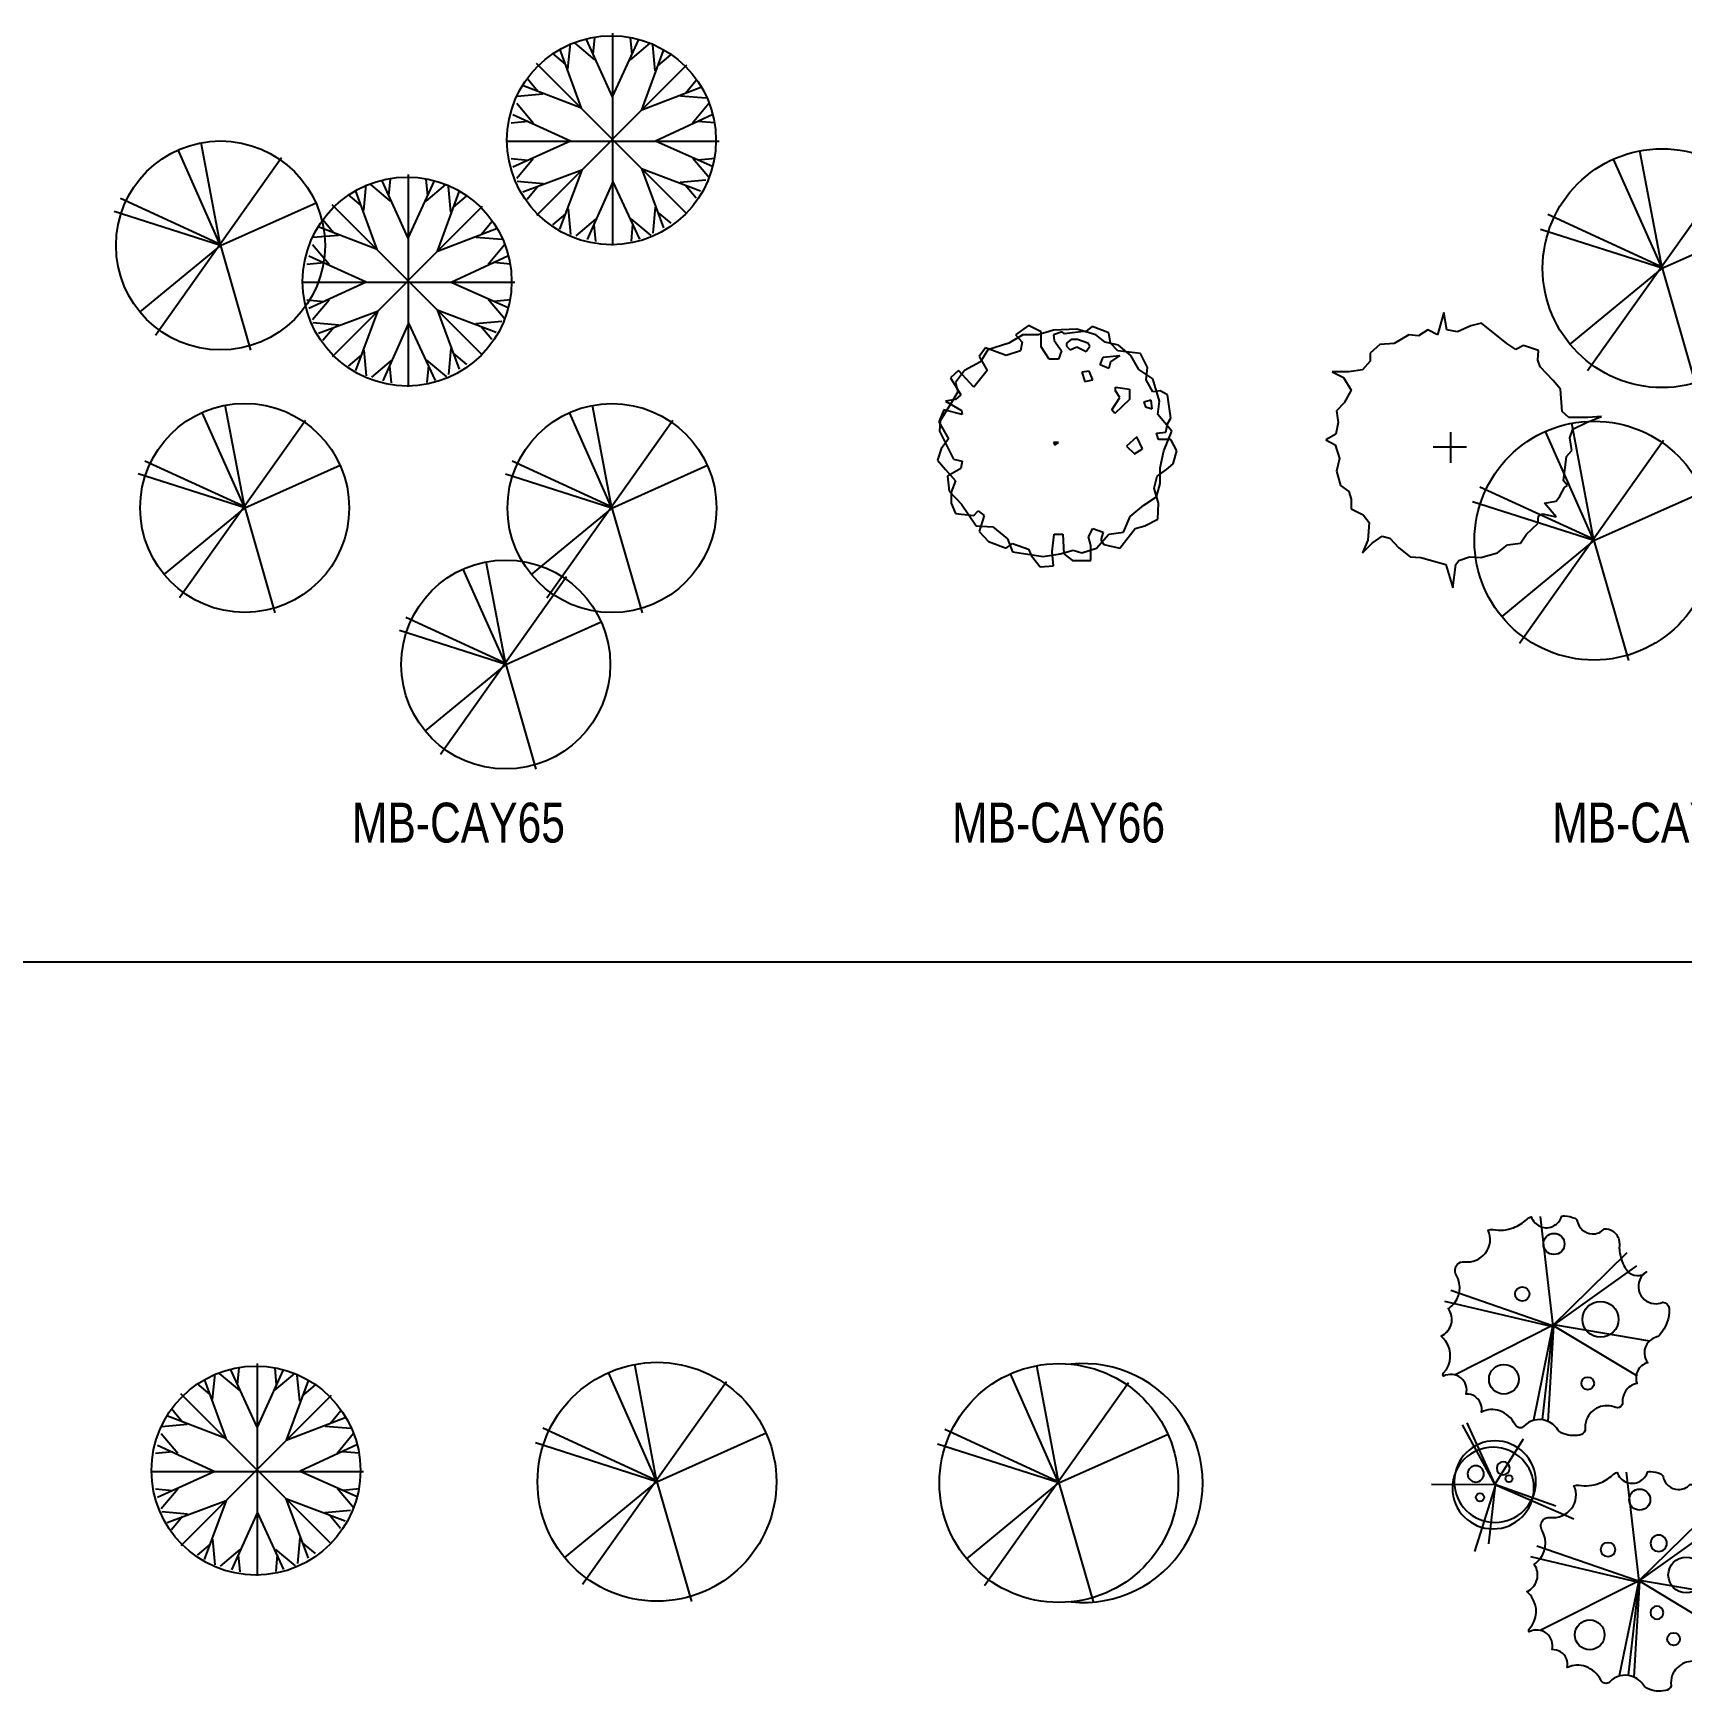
# Model space of a CAD drawing. Header units: millimetres. Extents: x 21129 to 2803301, y -510327 to 166837.
# Drawn here: x 263474 to 280040, y -146857 to -130190 of the extents above; entities that cross this region are included whole.
import ezdxf
from ezdxf.enums import TextEntityAlignment as Align

# ---------------------------------------------------------------- set-up
doc = ezdxf.new("R2010")
doc.units = ezdxf.units.MM
doc.layers.add('....13_TNT_F_TREE', color=76, linetype='Continuous', transparency=0.5)
doc.layers.add('....20_TNT_N_TEXT', color=9, linetype='Continuous')
doc.styles.add('.TNT_A_TXT_3_NOTE', font='uromans.shx', dxfattribs={"width": 0.8})

# ---------------------------------------------------------------- blocks, each defined once
blk = doc.blocks.new('mb-cay82')
for points in [[(-184.7, 734.8, -0.410054), (-215.7, 722.9, 0.423844), (-362.7, 662.1, 0.132381), (-368.7, 609.3, -0.143796), (-369, 607.3, -0.242554), (-397.3, 584.8, -0.154913), (-486.7, 594.7, -0.143383), (-506.7, 611.6, 0.16809), (-565.2, 656.4, 0.29184), (-678.7, 627.8, -0.280923), (-701.6, 621.6, -0.209132), (-722.3, 638.7, 0.193895), (-798.3, 705.7, 0.20196), (-890.3, 700.3, 0.313537), (-923.9, 779.3, 0.151839), (-967, 790.7, 0.291535), (-993.8, 871.6, 0.301986), (-1081.1, 880.1, -0.363436), (-1080.4, 896.5, 0.355075), (-1070.7, 1057.6, 0.054604), (-1091.3, 1080.5, -0.034062), (-1092.8, 1082.1, 0.42799), (-1049.6, 1207.8, 0.041184), (-1057.1, 1219.8, 0.042912), (-1041.7, 1231.5, 0.354701), (-1017, 1389.1, -0.332382), (-1010.8, 1442.8, -0.238755), (-976.5, 1455.2, 0.263237), (-869.9, 1499.1, 0.284864), (-857.2, 1614, -0.151797), (-832.2, 1617, 0.138879), (-729.7, 1626.4, 0.094243), (-662.9, 1668, -0.110118), (-640.2, 1681.1, 0.46484), (-526.2, 1635.9, 0.199183), (-487.2, 1683.6, -0.113512), (-471.8, 1686.1, -0.089846), (-420.8, 1673.4, -0.23695), (-408.9, 1658.9, 0.337227), (-333.8, 1595.2, 0.232472), (-274.7, 1620.4, -0.201277), (-227.5, 1607.7, -0.191415), (-198.8, 1559, -0.051919), (-197.7, 1535.6, 0.06164), (-195, 1497.1, 0.051646), (-179.8, 1447.1, 0.072565), (-157.2, 1409.8, 0.440175), (-61.1, 1404.7, 0.718052), (-24, 1244.9, 0.12487), (18.1, 1251.3, -0.111858), (20.9, 1251.8, -0.383941), (51.9, 1221.1, -0.203609), (3.9, 1086.7, -0.133719), (-13.4, 1075.8, 0.202586), (-63.2, 1034.3, 0.297954), (-54.3, 947.8, 0.234161), (-106.8, 904.7, 0.203327), (-108.2, 843.4, 0.211906), (-167.4, 804.4, 0.156552), (-181.8, 750.3, -0.119069)], [(807.2, 642.8, 1), (397.2, 642.8, 1)], [(797.5, 610.3, 1), (387.5, 610.3, 1)], [(675.8, 709.7, 1), (610.2, 709.7, 1)], [(559.4, 584.3, 1), (477.4, 584.3, 1)], [(-626.7, 318.2, 1), (-1036.7, 318.2, 1)], [(-617, 350.7, 1), (-1027, 350.7, 1)], [(-877.8, 389.6, 1), (-959.8, 389.6, 1)], [(-748.3, 417.6, 1), (-813.9, 417.6, 1)], [(246.4, -549.4, -0.410054), (215.5, -561.4, 0.423844), (68.4, -622.2, 0.132381), (62.4, -675, -0.143796), (62.1, -676.9, -0.242554), (33.9, -699.5, -0.154913), (-55.6, -689.6, -0.143383), (-75.5, -672.7, 0.16809), (-134.1, -627.8, 0.29184), (-247.5, -656.4, -0.280923), (-270.4, -662.7, -0.209132), (-291.1, -645.5, 0.193895), (-367.1, -578.5, 0.20196), (-459.2, -584, 0.313537), (-492.8, -505, 0.151839), (-535.9, -493.6, 0.291535), (-562.7, -412.6, 0.301986), (-650, -404.2, -0.363436), (-649.2, -387.7, 0.355075), (-639.6, -226.6, 0.054604), (-660.1, -203.7, -0.034062), (-661.7, -202.1, 0.42799), (-618.5, -76.4, 0.041184), (-626, -64.4, 0.042912), (-610.6, -52.8, 0.354701), (-585.9, 104.9, -0.332382), (-579.7, 158.6, -0.238755), (-545.3, 170.9, 0.263237), (-438.8, 214.8, 0.284864), (-426.1, 329.8, -0.151797), (-401, 332.7, 0.138879), (-298.6, 342.2, 0.094243), (-231.7, 383.7, -0.110118), (-209, 396.9, 0.46484), (-95.1, 351.6, 0.199183), (-56, 399.4, -0.113512), (-40.7, 401.9, -0.089846), (10.4, 389.2, -0.23695), (22.2, 374.6, 0.337227), (97.4, 310.9, 0.232472), (156.4, 336.2, -0.201277), (203.6, 323.5, -0.191415), (232.3, 274.7, -0.051919), (233.5, 251.4, 0.06164), (236.2, 212.8, 0.051646), (251.4, 162.9, 0.072565), (274, 125.5, 0.440175), (370, 120.4, 0.718052), (407.2, -39.4, 0.12487), (449.3, -33, -0.111858), (452, -32.5, -0.383941), (483.1, -63.1, -0.203609), (435.1, -197.6, -0.133719), (417.8, -208.4, 0.202586), (367.9, -249.9, 0.297954), (376.8, -336.5, 0.234161), (324.4, -379.5, 0.203327), (323, -440.9, 0.211906), (263.7, -479.9, 0.156552), (249.3, -533.9, -0.119069)], [(41, 41, 1), (-41, 41, 1)], [(24.2, -307.7, 1), (-41.4, -307.7, 1)]]:
    blk.add_lwpolyline(points, format="xyb", close=True)
for points in [[(-583, 663.2), (-529.8, 1134), (-593.6, 1682.7)], [(-533.4, 1134), (-157.8, 1502.1)], [(-111.7, 1434.9), (-533.4, 1134), (-1043.6, 1311)], [(-1075.5, 1257.9), (-533.4, 1130.5), (-629, 659.6)], [(-44.4, 1056.1), (-526.3, 1137.5), (-1025.9, 886.2)], [(-554.6, 652.6), (-526.3, 1134), (-108.2, 882.7)], [(437.1, 918.5), (577.2, 609.1), (721.8, 839.2)], [(412.8, 909.3), (577, 607.5), (259.4, 609.8)], [(-987.9, 636.2), (-823.7, 334.4), (-1141.3, 336.7)], [(-963.7, 645.4), (-823.5, 336), (-678.9, 566.1)], [(546.7, 310.7), (580, 607.2), (475.7, 272.2)], [(884.3, 500.7), (577.2, 609.1), (974.4, 437)], [(-854, 37.6), (-820.7, 334.1), (-925, -0.9)], [(-516.4, 227.6), (-823.5, 336), (-426.3, 163.9)], [(-151.8, -621.1), (-98.7, -150.3), (-162.5, 398.4)], [(-102.2, -150.3), (273.3, 217.9)], [(319.4, 150.6), (-102.2, -150.3), (-612.4, 26.7)], [(-644.3, -26.4), (-102.2, -153.8), (-197.9, -624.6)], [(386.7, -228.1), (-95.1, -146.7), (-594.7, -398)], [(-123.5, -631.7), (-95.1, -150.3), (323, -401.6)]]:
    blk.add_lwpolyline(points)
for centre, radius in [((-526.3, 1544.6), 53.1), ((-685.7, 1293.3), 36.1), ((-292.4, 1165.9), 90.3), ((-777.8, 865), 74.7), ((-356.2, 843.7), 31.9), ((648.5, 638.3), 17.8), ((502.9, 544.9), 20.3), ((-752.2, 365.2), 17.8), ((-897.8, 271.8), 20.3), ((-95.1, 260.4), 53.1), ((-254.6, 9), 36.1), ((138.7, -118.4), 90.3), ((-346.7, -419.3), 74.7), ((74.9, -440.5), 31.9)]:
    blk.add_circle(centre, radius)
blk = doc.blocks.new('mb-cay81')
blk.add_lwpolyline([(63, -604.8, 1.108134), (63, 588.9)], format="xyb")
for points in [[(1.6, -7.9), (-242.1, 540.4)], [(1.5, -7.7), (-110, 581.6)], [(351.3, 494.7), (-372.4, -524.4)], [(9.4, -6.3), (-571.9, 261.3)], [(-461.7, -389.1), (1.6, -7.7), (-609.1, 187.2)], [(1.6, -7.7), (550.2, 237.7)], [(1.6, -7.7), (174.7, -609.8)]]:
    blk.add_lwpolyline(points)
blk.add_circle((1.6, -7.9), 600)
blk = doc.blocks.new('mb-cay80')
for points in [[(-7.9, -1.4), (-119.4, 587.9)], [(341.9, 501), (-381.8, -518.1)], [(-7.8, -1.6), (-251.5, 546.7)], [(0, 0), (-581.3, 267.6)], [(-7.8, -1.4), (-618.5, 193.5)], [(-7.8, -1.4), (540.8, 244)], [(-471.1, -382.8), (-7.8, -1.4), (165.3, -603.5)]]:
    blk.add_lwpolyline(points)
blk.add_circle((-7.8, -1.6), 600)
blk = doc.blocks.new('mb-cay79')
for points in [[(124.9, 510.7), (-6.5, 221.8), (-138, 510.7)], [(-104.4, 435.2), (-96.7, 520.1)], [(-6.5, 541.8), (-6.5, -524.8)], [(91.3, 435.2), (83.6, 520.1)], [(-272.4, 462.9), (-163.1, 164.9), (-459.6, 278.3)], [(-243.3, 385.5), (-308.4, 440.6)], [(-230.9, 360.3), (-218.2, 489.5)], [(-95.5, 408.5), (-195.3, 491.6)], [(82.4, 408.5), (182.2, 491.6)], [(249.4, 455.2), (140.1, 157.3), (436.5, 270.6)], [(207.8, 352.6), (195.1, 481.8)], [(220.2, 377.8), (285.4, 432.9)], [(364.6, -364.6), (-389.6, 389.6)], [(-387.6, -372.2), (366.6, 382)], [(-382.6, 248.1), (-436.8, 314)], [(359.6, 240.4), (413.7, 306.3)], [(-405, 89), (-488.1, 188.7)], [(-357.6, 235.3), (-486.9, 224.4)], [(334.5, 227.7), (463.9, 216.7)], [(395.2, 91.5), (477.6, 191.8)], [(-431.7, 97.9), (-516.7, 90.1)], [(-507.2, 131.4), (-218.4, 0), (-507.2, -131.4)], [(497.1, 134.7), (209.2, 1.3), (498.9, -128.2)], [(421.8, 100.6), (506.8, 93.4)], [(-538.4, 0), (528.2, 0)], [(-431.7, -97.9), (-516.7, -90.1)], [(-405, -89), (-488.1, -188.7)], [(-458.6, -257.3), (-161.4, -146), (-272.7, -443.2)], [(435.5, -249.6), (138.3, -138.3), (249.6, -435.5)], [(396.4, -86.4), (480.2, -185.6)], [(423.2, -95.2), (508.1, -86.8)], [(-356.3, -215), (-485.6, -203.2)], [(-381.4, -227.6), (-436, -293.1)], [(128.1, -493.7), (-5.3, -205.7), (-134.7, -495.5)], [(333.2, -207.4), (462.5, -195.6)], [(358.3, -219.9), (412.9, -285.5)], [(207.4, -333.2), (195.6, -462.5)], [(-243, -366), (-308.5, -420.6)], [(-230.4, -340.9), (-218.6, -470.2)], [(-93, -393), (-192.2, -476.7)], [(85, -391.8), (185.3, -474.2)], [(219.9, -358.3), (285.5, -412.9)], [(-101.7, -419.7), (-93.4, -504.6)], [(94, -418.4), (86.9, -503.4)]]:
    blk.add_lwpolyline(points)
blk.add_circle((-12.4, 4), 525)
blk = doc.blocks.new('mb-cay67')
for p, q in [((16.9, 14), (-94.6, 603.4)), ((366.8, 516.4), (-357, -502.7)), ((17, 13.8), (-226.7, 562.1)), ((24.8, 15.4), (-556.5, 283)), ((17, 14), (565.6, 259.5)), ((17, 14), (-593.7, 208.9)), ((17, 14), (-446.3, -367.4)), ((17, 14), (190.1, -588.1)), ((-1080.3, -208.2), (-1110.8, -320.6)), ((-1065.1, -296.2), (-1080.3, -208.2)), ((-1255.8, -320.6), (-1328.3, -364.7)), ((-1206.2, -325.5), (-1255.8, -320.6)), ((-1160.4, -296.2), (-1206.2, -325.5)), ((-1110.8, -320.6), (-1160.4, -296.2)), ((-1011.6, -306), (-1065.1, -296.2)), ((-943, -276.6), (-1011.6, -306)), ((-889.6, -262), (-943, -276.6)), ((-763.7, -364.7), (-889.6, -262)), ((-1400.7, -369.5), (-1450.3, -413.6)), ((-1450.3, -413.6), (-1450.3, -452.7)), ((-1328.3, -364.7), (-1400.7, -369.5)), ((-717.9, -394), (-763.7, -364.7)), ((-679.8, -374.4), (-717.9, -394)), ((-603.5, -398.9), (-679.8, -374.4)), ((-607.3, -447.8), (-603.5, -398.9)), ((-1488.5, -496.7), (-1557.1, -506.5)), ((-1450.3, -452.7), (-1488.5, -496.7)), ((-595.9, -482), (-607.3, -447.8)), ((-531, -550.5), (-595.9, -482)), ((-1641, -506.5), (-1583.8, -535.8)), ((-1557.1, -506.5), (-1641, -506.5)), ((-1583.8, -535.8), (-1545.7, -599.4)), ((-492.9, -594.5), (-531, -550.5)), ((-1580, -663), (-1618.2, -702.1)), ((-1545.7, -599.4), (-1580, -663)), ((-485.2, -707), (-492.9, -594.5)), ((-1618.2, -702.1), (-1610.5, -760.8)), ((-450.9, -736.3), (-485.2, -707)), ((-355.5, -736.3), (-450.9, -736.3)), ((-363.2, -760.8), (-286.9, -731.4)), ((-286.9, -731.4), (-355.5, -736.3)), ((-1622, -819.5), (-1671.6, -848.8)), ((-1610.5, -760.8), (-1622, -819.5)), ((-1046, -809.3), (-1046, -964.5)), ((-325.5, -1354.9), (-569.2, -806.6)), ((-447.1, -839), (-431.8, -795)), ((-325.6, -1354.8), (-437.1, -765.4)), ((-431.8, -795), (-363.2, -760.8)), ((-1671.6, -848.8), (-1625.8, -873.3)), ((-1625.8, -873.3), (-1602.9, -941.7)), ((-1132.4, -884), (-965.5, -884)), ((24.2, -852.3), (-699.5, -1871.4)), ((-462.4, -931.9), (-435.7, -902.6)), ((-435.7, -902.6), (-447.1, -839)), ((-1602.9, -941.7), (-1618.2, -1005.3)), ((-477.6, -1054.2), (-462.4, -931.9)), ((-1618.2, -1005.3), (-1599.1, -1078.6)), ((-1599.1, -1078.6), (-1557.1, -1108)), ((-458.5, -1078.6), (-477.6, -1054.2)), ((-473.8, -1088.4), (-458.5, -1078.6)), ((-1557.1, -1108), (-1545.7, -1147.1)), ((-1545.7, -1147.1), (-1545.7, -1196)), ((-325.5, -1354.8), (-936.2, -1159.8)), ((-317.7, -1353.3), (-899, -1085.8)), ((-573, -1166.7), (-515.8, -1156.9)), ((-515.8, -1156.9), (-496.7, -1132.4)), ((-496.7, -1132.4), (-473.8, -1088.4)), ((-325.5, -1354.8), (223.1, -1109.3)), ((-1545.7, -1196), (-1484.7, -1225.4)), ((-1484.7, -1225.4), (-1454.1, -1264.5)), ((-607.3, -1269.4), (-603.5, -1230.2)), ((-603.5, -1230.2), (-584.4, -1220.5)), ((-584.4, -1220.5), (-515.8, -1235.1)), ((-515.8, -1235.1), (-573, -1166.7)), ((-1454.1, -1264.5), (-1461.8, -1352.5)), ((-1438.9, -1367.2), (-1389.3, -1332.9)), ((-1389.3, -1332.9), (-1351.1, -1342.7)), ((-695, -1367.2), (-664.5, -1323.2)), ((-664.5, -1323.2), (-607.3, -1269.4)), ((-1461.8, -1352.5), (-1488.5, -1416.1)), ((-1488.5, -1416.1), (-1438.9, -1367.2)), ((-1351.1, -1342.7), (-1305.4, -1391.6)), ((-1305.4, -1391.6), (-1248.2, -1435.6)), ((-893.4, -1440.5), (-809.5, -1416.1)), ((-809.5, -1416.1), (-759.9, -1376.9)), ((-325.5, -1354.8), (-788.8, -1736.2)), ((-759.9, -1376.9), (-695, -1367.2)), ((-325.5, -1354.8), (-152.4, -1956.8)), ((-1248.2, -1435.6), (-1194.7, -1440.5)), ((-1194.7, -1440.5), (-1068.9, -1474.8)), ((-1068.9, -1474.8), (-1034.5, -1592.1)), ((-1034.5, -1592.1), (-1019.3, -1474.8)), ((-1019.3, -1474.8), (-1004, -1455.2)), ((-1004, -1455.2), (-950.6, -1435.6)), ((-950.6, -1435.6), (-893.4, -1440.5))]:
    blk.add_line(p, q)
for centre in [(17, 13.8), (-325.5, -1354.9)]:
    blk.add_circle(centre, 600)
blk = doc.blocks.new('mb-cay66')
for p, q in [((-150.4, 587.8), (-216.4, 540.8)), ((-88, 554.9), (-150.4, 587.8)), ((-179.7, 540.8), (-249.4, 498.4)), ((-216.4, 540.8), (-183.4, 503.1)), ((-183.4, 503.1), (-190.7, 460.8)), ((-102.7, 540.8), (-179.7, 540.8)), ((-25.7, 564.3), (-102.7, 540.8)), ((-88, 479.6), (-88, 554.9)), ((91.7, 569), (-25.7, 564.3)), ((18.3, 554.9), (-25.7, 540.8)), ((-25.7, 540.8), (-22, 512.5)), ((-22, 512.5), (14.7, 460.8)), ((29.3, 545.5), (18.3, 554.9)), ((139.4, 559.6), (29.3, 545.5)), ((62.4, 517.3), (40.3, 498.4)), ((95.4, 517.3), (62.4, 517.3)), ((187.1, 540.8), (91.7, 569)), ((146.7, 498.4), (95.4, 517.3)), ((168.7, 583.1), (139.4, 559.6)), ((253.1, 550.2), (168.7, 583.1)), ((234.8, 503.1), (187.1, 540.8)), ((300.8, 489), (234.8, 503.1)), ((260.4, 498.4), (253.1, 550.2)), ((-366.8, 474.9), (-399.8, 432.6)), ((-399.8, 432.6), (-359.4, 362.1)), ((-355.8, 465.5), (-392.4, 404.4)), ((-264.1, 437.3), (-366.8, 474.9)), ((-249.4, 498.4), (-355.8, 465.5)), ((-190.7, 460.8), (-264.1, 437.3)), ((-47.7, 418.5), (-88, 479.6)), ((0, 418.5), (-47.7, 418.5)), ((14.7, 460.8), (0, 418.5)), ((40.3, 498.4), (40.3, 484.3)), ((40.3, 484.3), (58.7, 465.5)), ((58.7, 465.5), (91.7, 479.6)), ((91.7, 479.6), (139.4, 456.1)), ((139.4, 456.1), (157.7, 484.3)), ((157.7, 484.3), (146.7, 498.4)), ((209.1, 390.3), (223.7, 427.9)), ((223.7, 427.9), (308.1, 437.3)), ((297.1, 460.8), (260.4, 498.4)), ((308.1, 437.3), (260.4, 404.4)), ((410.8, 446.7), (297.1, 460.8)), ((363.1, 437.3), (300.8, 489)), ((403.5, 366.8), (363.1, 437.3)), ((447.5, 376.2), (410.8, 446.7)), ((-502.5, 362.1), (-542.8, 324.5)), ((-473.1, 362.1), (-517.2, 300.9)), ((-425.5, 277.4), (-502.5, 362.1)), ((-392.4, 404.4), (-473.1, 362.1)), ((-359.4, 362.1), (-425.5, 277.4)), ((154.1, 357.4), (117.4, 352.7)), ((117.4, 352.7), (132.1, 305.7)), ((172.4, 315), (154.1, 357.4)), ((253.1, 371.5), (209.1, 390.3)), ((260.4, 404.4), (253.1, 371.5)), ((473.2, 319.8), (403.5, 366.8)), ((440.1, 315), (447.5, 376.2)), ((-542.8, 324.5), (-491.5, 239.8)), ((-506.2, 253.9), (-542.8, 192.8)), ((-517.2, 300.9), (-506.2, 253.9)), ((132.1, 305.7), (172.4, 315)), ((286.1, 277.4), (355.8, 268)), ((286.1, 258.6), (286.1, 277.4)), ((308.1, 225.7), (286.1, 258.6)), ((355.8, 268), (355.8, 216.3)), ((473.2, 253.9), (440.1, 315)), ((506.2, 206.9), (473.2, 319.8)), ((509.8, 258.6), (473.2, 253.9)), ((546.5, 239.8), (509.8, 258.6)), ((-542.8, 192.8), (-594.2, 108.2)), ((-517.2, 216.3), (-568.5, 206.9)), ((-568.5, 206.9), (-487.8, 159.9)), ((-491.5, 239.8), (-517.2, 216.3)), ((267.8, 164.6), (308.1, 225.7)), ((355.8, 216.3), (282.4, 145.8)), ((465.8, 211.6), (429.1, 202.2)), ((429.1, 202.2), (436.5, 178.7)), ((436.5, 178.7), (469.5, 169.3)), ((469.5, 169.3), (465.8, 211.6)), ((498.8, 141.1), (506.2, 206.9)), ((564.8, 122.3), (546.5, 239.8)), ((-575.8, 164.6), (-601.5, 103.5)), ((-601.5, 103.5), (-553.8, 18.8)), ((-594.2, 108.2), (-597.8, 56.4)), ((-484.2, 141.1), (-575.8, 164.6)), ((-487.8, 159.9), (-484.2, 141.1)), ((282.4, 145.8), (267.8, 164.6)), ((568.5, 56.4), (498.8, 141.1)), ((539.2, 51.7), (546.5, 94)), ((546.5, 94), (564.8, 122.3)), ((-597.8, 56.4), (-557.5, -23.5)), ((-553.8, 18.8), (-590.5, -32.9)), ((0, 0), (-25.7, 0)), ((-25.7, 0), (-18.3, -14.1)), ((-18.3, -14.1), (0, 0)), ((392.5, 28.2), (341.1, -18.8)), ((421.8, -32.9), (392.5, 28.2)), ((491.5, 47), (539.2, 51.7)), ((502.5, 14.1), (491.5, 47)), ((564.8, 14.1), (502.5, 14.1)), ((528.2, -42.3), (568.5, 56.4)), ((594.2, -42.3), (564.8, 14.1)), ((-590.5, -32.9), (-608.9, -89.3)), ((-557.5, -23.5), (-528.2, -84.6)), ((341.1, -18.8), (381.5, -56.4)), ((381.5, -56.4), (421.8, -32.9)), ((509.8, -127), (528.2, -42.3)), ((575.8, -108.2), (594.2, -42.3)), ((-608.9, -89.3), (-568.5, -136.4)), ((-568.5, -136.4), (-517.2, -192.8)), ((-491.5, -131.7), (-557.5, -169.3)), ((-528.2, -84.6), (-484.2, -94)), ((-484.2, -94), (-491.5, -131.7)), ((495.2, -169.3), (542.8, -136.4)), ((509.8, -206.9), (509.8, -127)), ((542.8, -136.4), (575.8, -108.2)), ((-557.5, -169.3), (-550.2, -244.5)), ((-550.2, -244.5), (-487.8, -310.3)), ((-517.2, -192.8), (-539.2, -249.2)), ((-539.2, -249.2), (-539.2, -305.6)), ((480.5, -230.4), (495.2, -169.3)), ((502.5, -305.6), (480.5, -230.4)), ((491.5, -272.7), (509.8, -206.9)), ((-539.2, -305.6), (-517.2, -357.4)), ((-487.8, -310.3), (-414.5, -418.5)), ((359.5, -371.5), (429.1, -315)), ((429.1, -315), (491.5, -272.7)), ((498.8, -385.6), (502.5, -305.6)), ((-517.2, -357.4), (-425.5, -366.8)), ((-425.5, -366.8), (-403.5, -343.3)), ((-403.5, -343.3), (-374.1, -366.8)), ((-374.1, -366.8), (-399.8, -446.7)), ((326.4, -451.4), (359.5, -371.5)), ((432.8, -418.5), (498.8, -385.6)), ((-414.5, -418.5), (-330.1, -423.2)), ((-399.8, -446.7), (-352.1, -498.4)), ((-352.1, -498.4), (-264.1, -531.3)), ((-330.1, -423.2), (-256.7, -484.3)), ((-256.7, -484.3), (-231.1, -550.1)), ((-33, -550.1), (-22, -460.8)), ((-22, -460.8), (22, -460.8)), ((22, -460.8), (25.7, -559.6)), ((150.4, -474.9), (172.4, -432.6)), ((161.4, -517.2), (150.4, -474.9)), ((172.4, -432.6), (223.7, -451.4)), ((190.7, -531.3), (253.1, -460.8)), ((223.7, -451.4), (212.7, -489)), ((212.7, -489), (227.4, -512.5)), ((253.1, -460.8), (326.4, -451.4)), ((308.1, -531.3), (385.1, -432.6)), ((385.1, -432.6), (432.8, -418.5)), ((-264.1, -531.3), (-231.1, -507.8)), ((-231.1, -507.8), (-150.4, -536.1)), ((-231.1, -550.1), (-77, -573.7)), ((-150.4, -536.1), (-135.7, -569)), ((-135.7, -569), (-91.7, -625.4)), ((-77, -573.7), (7.3, -559.6)), ((-25.7, -620.7), (-33, -550.1)), ((7.3, -559.6), (73.4, -540.8)), ((25.7, -559.6), (69.7, -592.5)), ((73.4, -540.8), (117.4, -554.9)), ((117.4, -554.9), (190.7, -531.3)), ((161.4, -592.5), (161.4, -517.2)), ((227.4, -512.5), (308.1, -531.3)), ((-91.7, -625.4), (-25.7, -620.7)), ((69.7, -592.5), (161.4, -592.5))]:
    blk.add_line(p, q)
blk = doc.blocks.new('mb-cay65')
for p, q in [((1020, 1251.8), (1020, 185.2)), ((863.4, 874.9), (754.1, 1172.8)), ((795.6, 1070.2), (808.3, 1199.5)), ((931, 1118.5), (831.2, 1201.5)), ((1020, 931.8), (888.5, 1220.7)), ((922.1, 1145.1), (929.8, 1230.1)), ((1020, 931.8), (1151.4, 1220.7)), ((1108.9, 1118.5), (1208.7, 1201.5)), ((1117.8, 1145.1), (1110.1, 1230.1)), ((1234.3, 1062.6), (1221.6, 1191.8)), ((1391.1, 345.4), (636.9, 1099.6)), ((638.9, 337.7), (1393.1, 1091.9)), ((783.2, 1095.5), (718.1, 1150.5)), ((1166.6, 867.2), (1275.9, 1165.1)), ((1246.7, 1087.8), (1311.9, 1142.9)), ((643.9, 958), (589.7, 1023.9)), ((1386.1, 950.3), (1440.2, 1016.2)), ((668.9, 945.3), (539.6, 934.3)), ((863.4, 874.9), (567, 988.2)), ((1166.6, 867.2), (1463, 980.6)), ((1361, 937.6), (1490.4, 926.7)), ((808.1, 710), (519.3, 841.4)), ((621.5, 798.9), (538.4, 898.7)), ((1235.7, 711.2), (1523.6, 844.6)), ((1421.7, 801.5), (1504.1, 901.8)), ((594.8, 807.8), (509.9, 800.1)), ((1448.3, 810.5), (1533.3, 803.4)), ((-950.2, 185.3), (-1047.8, 701)), ((488.1, 710), (1554.7, 710)), ((808.1, 710), (519.3, 578.5)), ((1235.7, 711.2), (1525.4, 581.8)), ((-644.1, 624.9), (-1277.4, -266.8)), ((-950.1, 185.1), (-1163.3, 664.9)), ((594.8, 612.1), (509.9, 619.8)), ((621.5, 621), (538.4, 521.2)), ((1423, 623.5), (1506.7, 524.3)), ((1449.7, 614.8), (1534.6, 623.1)), ((-6.5, 221.8), (-138, 510.7)), ((-104.4, 435.2), (-96.7, 520.1)), ((-6.5, 541.8), (-6.5, -524.8)), ((-6.5, 221.8), (124.9, 510.7)), ((91.3, 435.2), (83.6, 520.1)), ((670.2, 494.9), (541, 506.7)), ((865.1, 564), (568, 452.7)), ((865.1, 564), (753.8, 266.8)), ((1021.2, 504.2), (891.8, 214.5)), ((1021.2, 504.2), (1154.6, 216.3)), ((1164.8, 571.7), (1462, 460.3)), ((1164.8, 571.7), (1276.1, 274.5)), ((1359.7, 502.6), (1489, 514.4)), ((-943.3, 186.5), (-1451.9, 420.7)), ((-243.3, 385.5), (-308.4, 440.6)), ((-163.1, 164.9), (-272.4, 462.9)), ((-230.9, 360.3), (-218.2, 489.5)), ((-95.5, 408.5), (-195.3, 491.6)), ((82.4, 408.5), (182.2, 491.6)), ((140.1, 157.3), (249.4, 455.2)), ((207.8, 352.6), (195.1, 481.8)), ((220.2, 377.8), (285.4, 432.9)), ((645.1, 482.3), (590.5, 416.8)), ((1384.9, 490), (1439.5, 424.5)), ((-950.1, 185.3), (-1484.5, 355.8)), ((-950.1, 185.3), (-470.1, 400.1)), ((364.6, -364.6), (-389.6, 389.6)), ((-387.6, -372.2), (366.6, 382)), ((783.5, 343.9), (718, 289.3)), ((796.1, 369.1), (807.9, 239.8)), ((1233.9, 376.8), (1222.1, 247.5)), ((1246.5, 351.6), (1312, 297)), ((-163.1, 164.9), (-459.6, 278.3)), ((-382.6, 248.1), (-436.8, 314)), ((140.1, 157.3), (436.5, 270.6)), ((359.6, 240.4), (413.7, 306.3)), ((933.5, 317), (834.3, 233.2)), ((924.8, 290.2), (933.1, 205.3)), ((1111.5, 318.2), (1211.8, 235.8)), ((1120.5, 291.6), (1113.4, 206.6)), ((-950.1, 185.3), (-1355.5, -148.4)), ((-950.1, 185.3), (-798.7, -341.5)), ((-405, 89), (-488.1, 188.7)), ((-357.6, 235.3), (-486.9, 224.4)), ((334.5, 227.7), (463.9, 216.7)), ((395.2, 91.5), (477.6, 191.8)), ((-431.7, 97.9), (-516.7, 90.1)), ((-218.4, 0), (-507.2, 131.4)), ((209.2, 1.3), (497.1, 134.7)), ((421.8, 100.6), (506.8, 93.4)), ((-538.4, 0), (528.2, 0)), ((-218.4, 0), (-507.2, -131.4)), ((209.2, 1.3), (498.9, -128.2)), ((-431.7, -97.9), (-516.7, -90.1)), ((-405, -89), (-488.1, -188.7)), ((-161.4, -146), (-458.6, -257.3)), ((-161.4, -146), (-272.7, -443.2)), ((138.3, -138.3), (435.5, -249.6)), ((138.3, -138.3), (249.6, -435.5)), ((396.4, -86.4), (480.2, -185.6)), ((423.2, -95.2), (508.1, -86.8)), ((-356.3, -215), (-485.6, -203.2)), ((-381.4, -227.6), (-436, -293.1)), ((-5.3, -205.7), (-134.7, -495.5)), ((-5.3, -205.7), (128.1, -493.7)), ((333.2, -207.4), (462.5, -195.6)), ((358.3, -219.9), (412.9, -285.5)), ((207.4, -333.2), (195.6, -462.5)), ((-243, -366), (-308.5, -420.6)), ((-230.4, -340.9), (-218.6, -470.2)), ((-93, -393), (-192.2, -476.7)), ((85, -391.8), (185.3, -474.2)), ((219.9, -358.3), (285.5, -412.9)), ((-101.7, -419.7), (-93.4, -504.6)), ((94, -418.4), (86.9, -503.4)), ((-828.6, -1133.5), (-1041.8, -653.7)), ((-828.7, -1133.3), (-926.3, -617.6)), ((1016.7, -1134.1), (803.5, -654.4)), ((1016.6, -1134), (919, -618.3)), ((-522.6, -693.7), (-1155.9, -1585.4)), ((1322.7, -694.3), (689.4, -1586)), ((-821.8, -1132.1), (-1330.4, -897.9)), ((1023.5, -1132.7), (514.9, -898.6)), ((-828.6, -1133.3), (-1363, -962.8)), ((-828.6, -1133.3), (-348.6, -918.5)), ((1016.7, -1134), (482.3, -963.4)), ((1016.7, -1134), (1496.7, -919.2)), ((-828.6, -1133.3), (-1234, -1467)), ((-828.6, -1133.3), (-677.2, -1660.1)), ((1016.7, -1134), (611.3, -1467.7)), ((1016.7, -1134), (1168.1, -1660.8)), ((482.7, -1919.9), (385.2, -1404.2)), ((788.9, -1480.3), (155.6, -2372)), ((482.8, -1920.1), (269.6, -1440.3)), ((482.8, -1919.9), (-51.5, -1749.4)), ((489.7, -1918.7), (-19, -1684.5)), ((482.8, -1919.9), (962.9, -1705.1)), ((482.8, -1919.9), (77.4, -2253.6)), ((482.8, -1919.9), (634.3, -2446.7))]:
    blk.add_line(p, q)
for centre in [(1014.1, 713.9), (-950.1, 185.1), (-12.4, 4), (-828.6, -1133.5), (1016.7, -1134.1), (482.8, -1920.1)]:
    blk.add_circle(centre, 525)

msp = doc.modelspace()

# ---------------------------------------------------------------- linework, layer by layer
at = {"layer": '....13_TNT_F_TREE'}
msp.add_line((221892.4, -139522.9), (305292.4, -139522.9), dxfattribs=at)

# ---------------------------------------------------------------- block references
at = {"layer": '....13_TNT_F_TREE', "xscale": 2, "yscale": 2, "zscale": 2}
for name, p in [('mb-cay65', (267256.8, -132694)), ('mb-cay67', (279807.6, -132579.6)), ('mb-cay66', (273777.6, -134302.9)), ('mb-cay82', (279807.6, -145446)), ('mb-cay79', (265737.6, -144641.7)), ('mb-cay80', (269757.6, -144742.9)), ('mb-cay81', (273777.6, -144742.9))]:
    msp.add_blockref(name, p, dxfattribs=at)

# ---------------------------------------------------------------- texts
at = {"layer": '....20_TNT_N_TEXT', "style": '.TNT_A_TXT_3_NOTE', "width": 0.8}
for s, p in [('MB-CAY65', (267747.6, -138322.9)), ('MB-CAY66', (273777.6, -138322.9)), ('MB-CAY67', (279807.6, -138322.9))]:
    msp.add_text(s, height=400, dxfattribs=at).set_placement(p, align=Align.CENTER)

doc.saveas('drawing.dxf')
